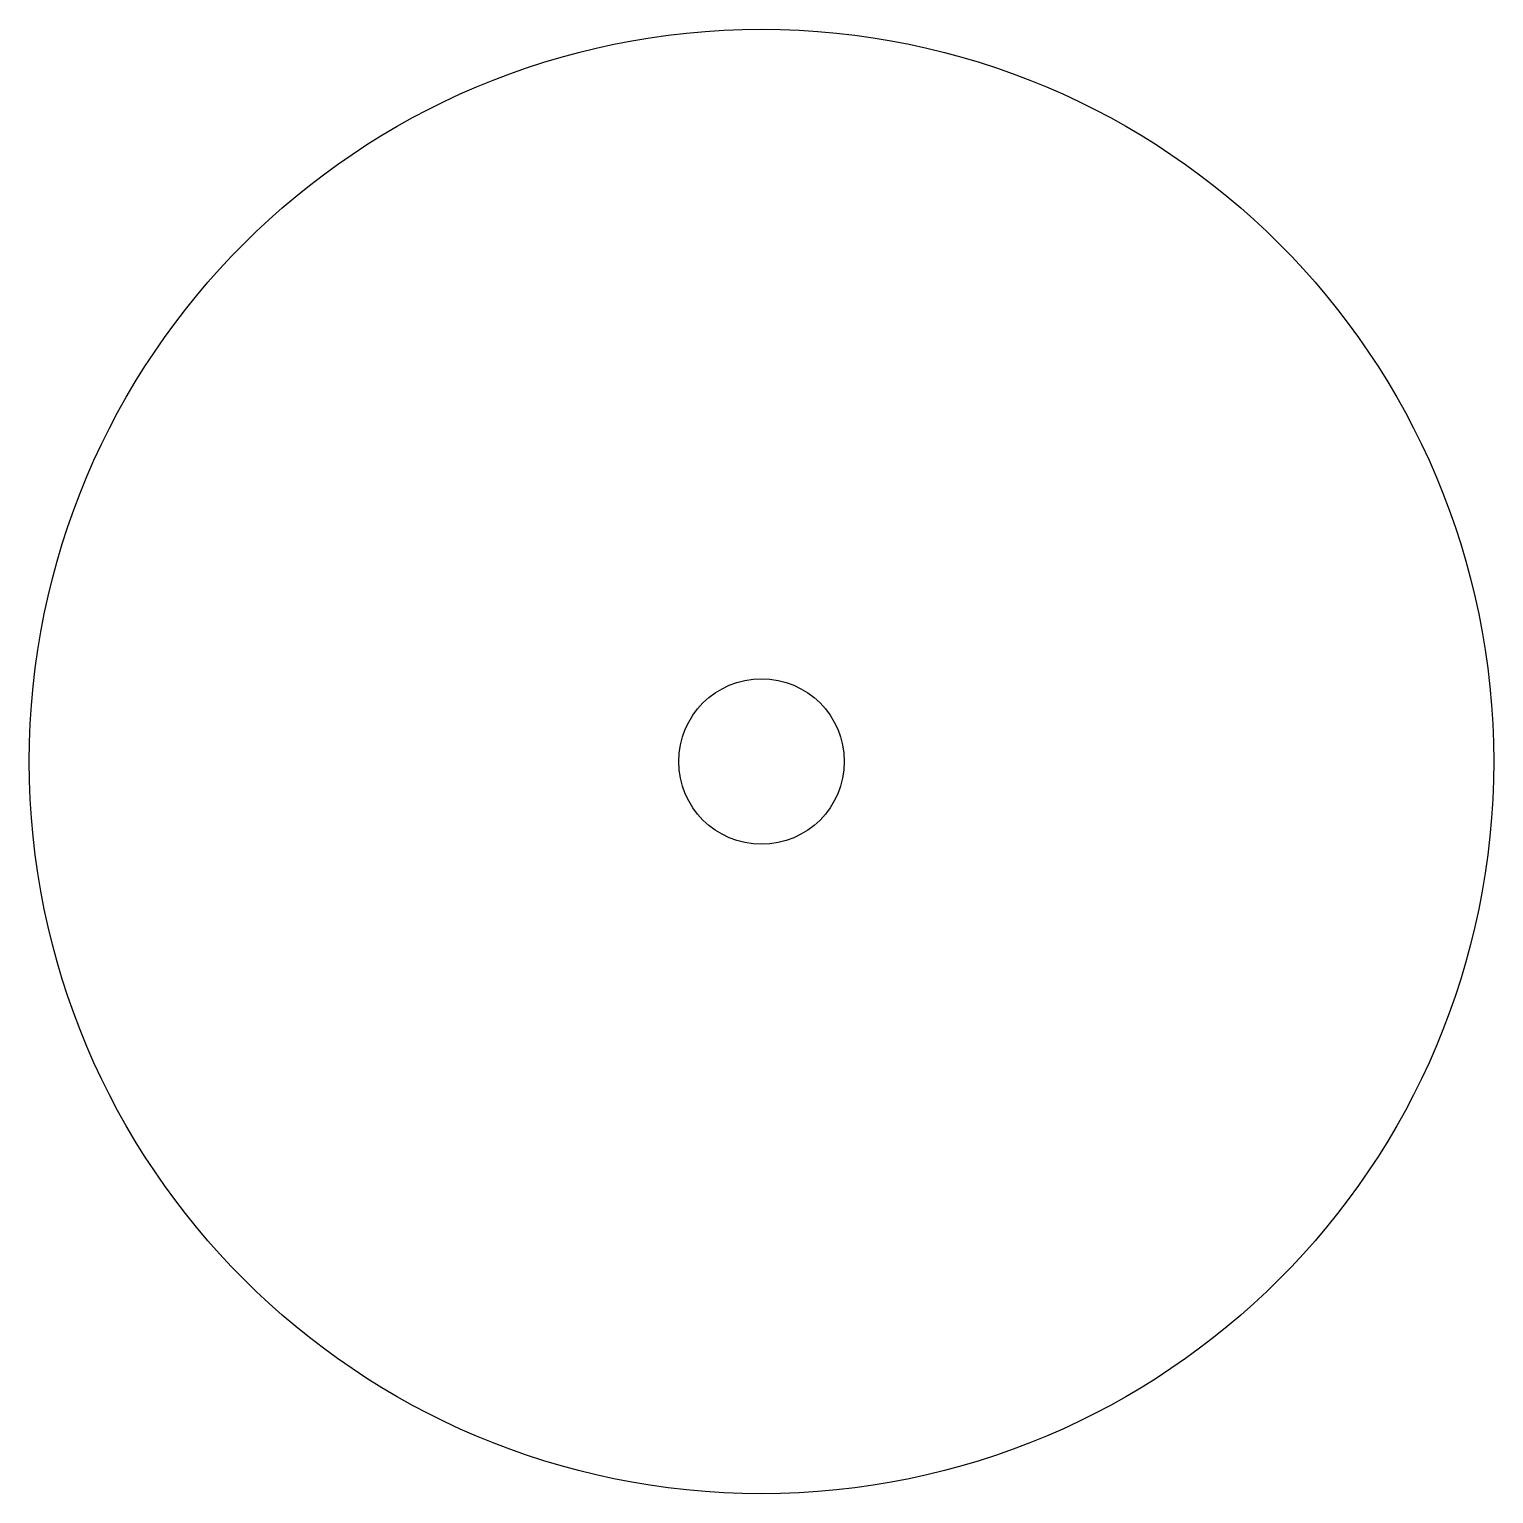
# Model space of a CAD drawing. Extents: x -102 to 102, y -102 to 102.
import ezdxf

# ---------------------------------------------------------------- set-up
doc = ezdxf.new("R2010")
doc.units = 0
doc.header["$MEASUREMENT"] = 0
doc.layers.add('MODELSKETCH_VISIBLE', color=7, linetype='CONTINUOUS')

msp = doc.modelspace()

# ---------------------------------------------------------------- linework, layer by layer
at = {"layer": 'MODELSKETCH_VISIBLE'}
for radius in [101.6, 11.49]:
    msp.add_circle((0, 0), radius, dxfattribs=at)

doc.saveas('drawing.dxf')
